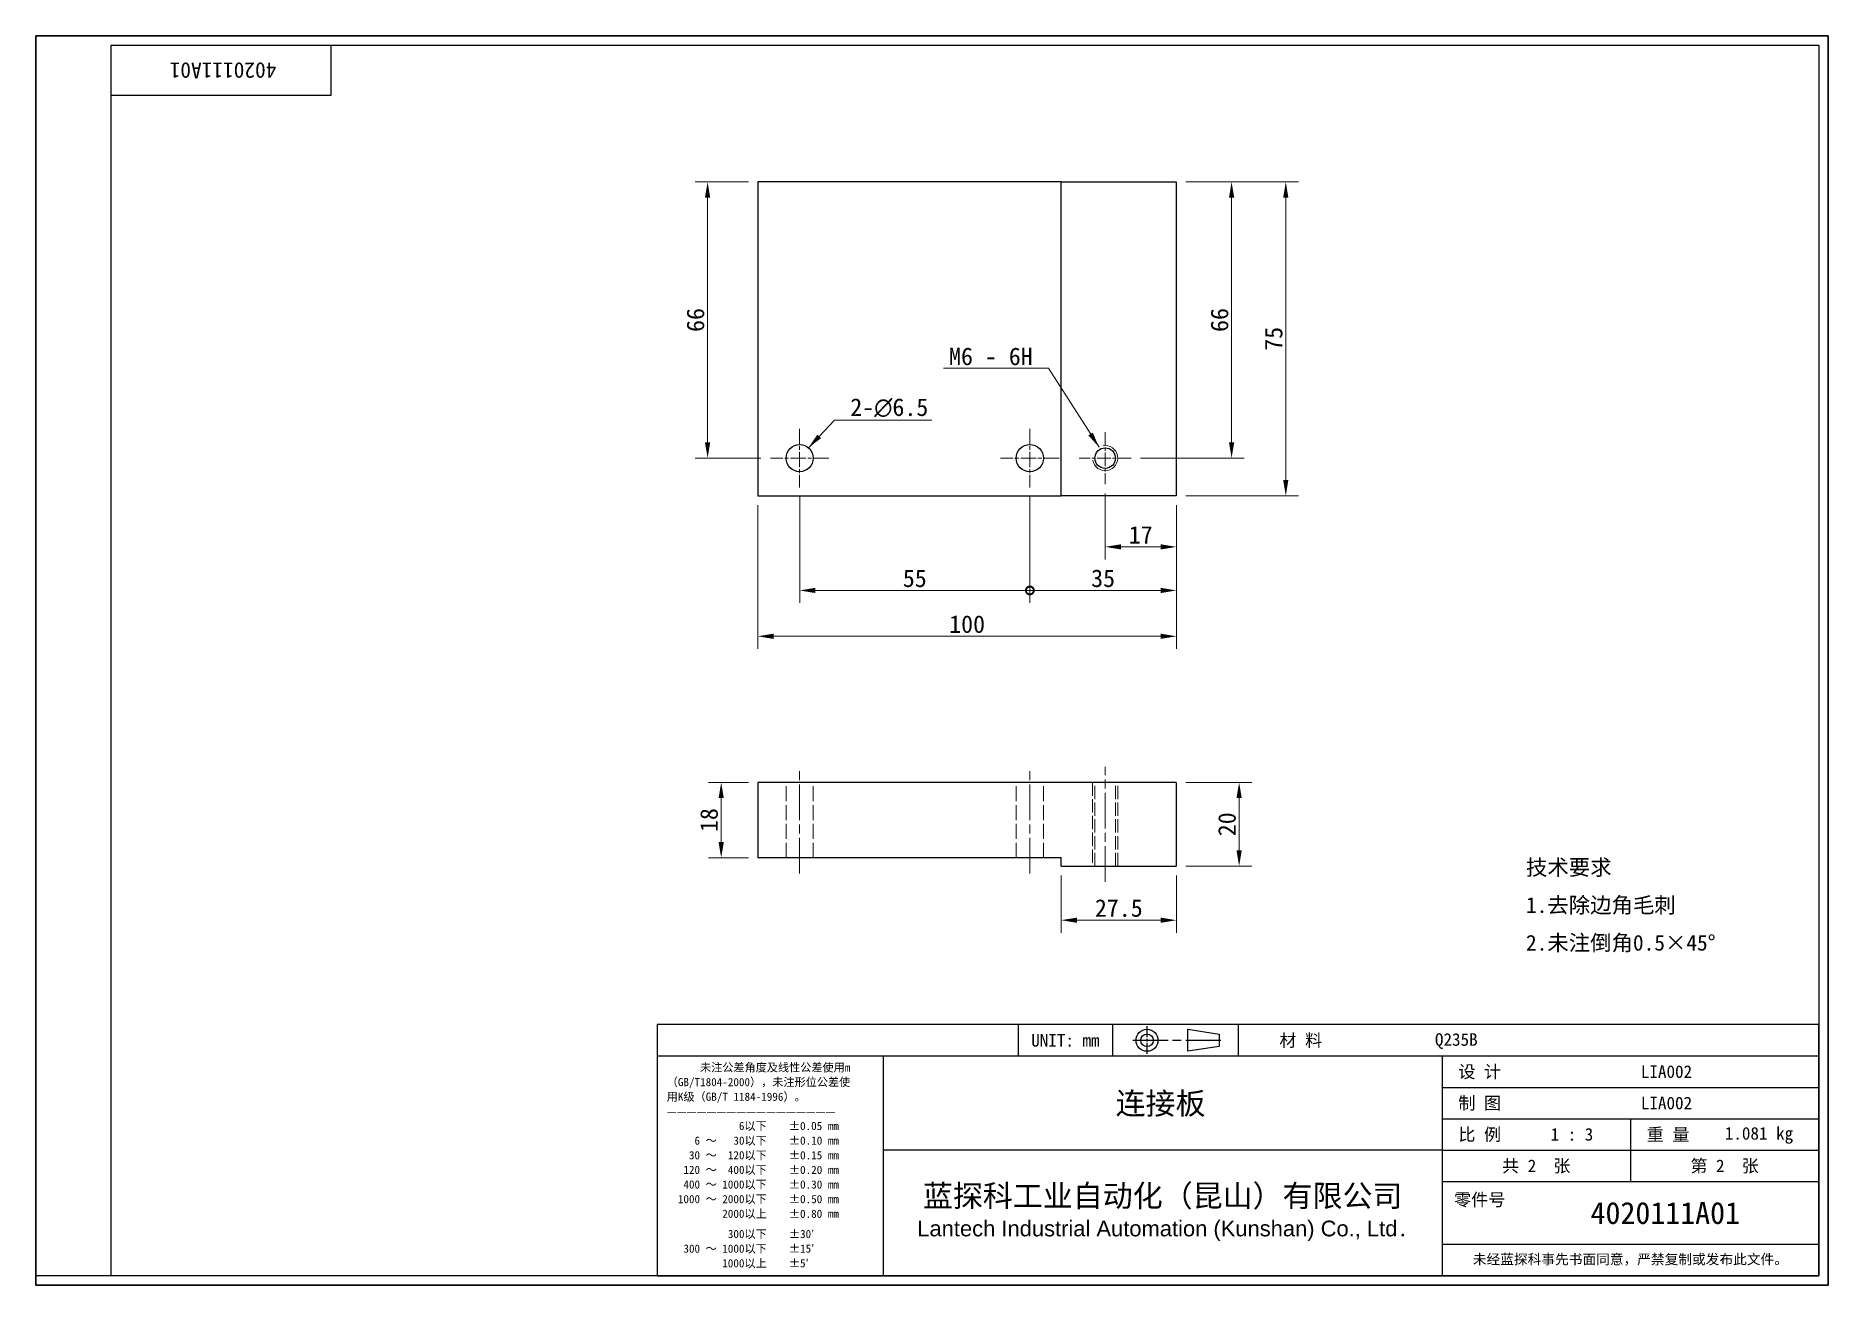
# Model space of a CAD drawing. Header units: millimetres. Extents: x 9 to 437, y 8 to 307.
import ezdxf
from ezdxf.enums import TextEntityAlignment as Align

# ---------------------------------------------------------------- set-up
doc = ezdxf.new("R2010")
doc.units = ezdxf.units.MM
doc.header["$LTSCALE"] = 1.5
doc.linetypes.add('CHAIN', pattern=[0.3543, 0.2362, -0.0295, 0.0591, -0.0295])
doc.linetypes.add('DASHED', pattern=[0.2067, 0.1654, -0.0413])
for name, color, linetype, lineweight in [('1', 7, 'Continuous', 18), ('可见 (ISO)', 7, 'Continuous', 25), ('可见窄的 (ISO)', 7, 'Continuous', 18), ('图框 (ISO)', 7, 'Continuous', 35), ('标题 (ISO)', 7, 'Continuous', 25)]:
    doc.layers.add(name, color=color, linetype=linetype, lineweight=lineweight)
for name, color, linetype, lineweight, true_color in [('中心标记 (ISO)', 1, 'CHAIN', 18, 0xff0000), ('中心线 (ISO)', 1, 'CHAIN', 18, 0xff0000), ('尺寸 (ISO)', 7, 'Continuous', 18, 0x008000), ('符号 (ISO)', 7, 'Continuous', 18, 0x008000), ('隐藏 (ISO)', 5, 'DASHED', 18, 0x0000ff)]:
    doc.layers.add(name, color=color, linetype=linetype, lineweight=lineweight, true_color=true_color)
doc.styles.add('文本样式164', font='SimSun.ttf')
doc.styles.add('文本样式165', font='SimSun.ttf')
doc.styles.add('文本样式74', font='SimSun.ttf')
doc.styles.add('最新国标', font='simfang.ttf')
doc.styles.add('注释文本 (ISO)', font='simfang.ttf')
doc.dimstyles.new('默认 (GB)', dxfattribs={"dimscale": 1.5, "dimtxt": 2.8, "dimasz": 2.5, "dimexe": 2, "dimexo": 1.5, "dimgap": 0.5, "dimtad": 1, "dimtoh": 1, "dimdsep": 46, "dimtxsty": '最新国标', "dimcen": 0.09, "dimdle": 10, "dimclrd": 256, "dimclre": 256, "dimclrt": 256, "dimaunit": 1, "dimadec": 3, "dimazin": 2, "dimtfac": 0.535714, "dimtmove": 0, "dimatfit": 3, "dimfxl": 0, "dimtolj": 1, "dimtzin": 0, "dimlwd": -1, "dimlwe": -1, "dimarcsym": 0})
doc.dimstyles.new('默认 (GB)$7', dxfattribs={"dimscale": 1.5, "dimtxt": 2.8, "dimasz": 2.5, "dimexe": 2, "dimexo": 1.5, "dimgap": 0.5, "dimtad": 1, "dimtoh": 1, "dimdsep": 46, "dimtxsty": '最新国标', "dimcen": 0.09, "dimdle": 10, "dimclrd": 256, "dimclre": 256, "dimclrt": 256, "dimaunit": 1, "dimadec": 3, "dimazin": 2, "dimtfac": 0.535714, "dimtmove": 0, "dimatfit": 3, "dimfxl": 0, "dimtolj": 1, "dimtzin": 0, "dimlwd": -1, "dimlwe": -1, "dimarcsym": 0})

# ---------------------------------------------------------------- blocks, each defined once
blk = doc.blocks.new('图框 最新国标')
at = {"layer": '图框 (ISO)'}
for p, q in [((6, 7), (6, 204.5)), ((6, 204.5), (291.5, 204.5)), ((291.5, 204.5), (291.5, 5.5)), ((6, 7), (6, 5.5)), ((6, 7), (6, 5.5)), ((291.5, 5.5), (6, 5.5))]:
    blk.add_line(p, q, dxfattribs=at)
at = {"layer": '图框 (ISO)', "color": 7, "linetype": 'Continuous', "lineweight": 25}
for p, q in [((18, 203), (290, 203)), ((18, 7), (18, 203)), ((18, 203), (290, 203)), ((53, 203), (53, 195)), ((290, 203), (290, 7)), ((290, 203), (290, 7)), ((53, 195), (18, 195)), ((290, 7), (6, 7)), ((290, 7), (18, 7))]:
    blk.add_line(p, q, dxfattribs=at)
at = {"layer": '图框 (ISO)', "style": '文本样式74'}
blk.add_attdef('零件代号_001', (44.32, 200.25), '', height=2.5, rotation=180, dxfattribs=at)
blk = doc.blocks.new('标题栏 最新国标')
at = {"layer": '标题 (ISO)'}
for p, q in [((381.98, -183.84), (196.98, -183.84)), ((196.98, -183.84), (196.98, -223.84)), ((254.48, -183.84), (254.48, -188.84)), ((269.48, -183.84), (269.48, -188.84)), ((281.48, -188.09), (281.48, -184.59)), ((281.48, -184.59), (286.48, -185.34)), ((286.48, -185.34), (286.48, -187.34)), ((289.48, -183.84), (289.48, -188.84)), ((381.98, -223.84), (381.98, -183.84)), ((383.48, -183.84), (383.48, -225.34)), ((286.48, -187.34), (281.48, -188.09)), ((196.98, -188.84), (381.98, -188.84)), ((232.98, -188.84), (232.98, -223.84)), ((321.98, -188.84), (321.98, -223.84)), ((321.98, -193.84), (381.98, -193.84)), ((321.98, -198.84), (381.98, -198.84)), ((351.98, -198.84), (351.98, -208.84)), ((321.98, -203.84), (232.98, -203.84)), ((321.98, -203.84), (381.98, -203.84)), ((321.98, -208.84), (381.98, -208.84)), ((321.98, -218.84), (381.98, -218.84)), ((196.98, -223.84), (381.98, -223.84)), ((383.48, -225.34), (196.98, -225.34))]:
    blk.add_line(p, q, dxfattribs=at)
at = {"layer": '标题 (ISO)', "linetype": 'CHAIN', "ltscale": 5.000333}
blk.add_line((274.98, -184.09), (274.98, -188.59), dxfattribs=at)
at = {"layer": '标题 (ISO)', "linetype": 'CHAIN', "ltscale": 15.834605}
blk.add_line((272.73, -186.34), (286.98, -186.34), dxfattribs=at)
at = {"layer": '标题 (ISO)'}
for radius in [1.75, 1]:
    blk.add_circle((274.98, -186.34), radius, dxfattribs=at)
at = {"layer": '1', "style": '文本样式164'}
for s, p in [('UNIT: mm', (261.98, -186.34)), ('材 料', (299.48, -186.34)), ('设 计', (327.98, -191.34)), ('制 图', (327.98, -196.34)), ('比 例', (327.98, -201.34)), ('重 量', (357.98, -201.34)), ('共 2  张', (336.98, -206.34)), ('第 2  张', (366.98, -206.34))]:
    blk.add_text(s, height=2, dxfattribs=at).set_placement(p, align=Align.MIDDLE_CENTER)
at = {"layer": '标题 (ISO)', "char_height": 2, "style": '注释文本 (ISO)'}
for s, insert, attachment_point, line_spacing_factor in [('{\\fSimSun|b0|i0|c134|p2;\\H0.65x;      未注公差角度及线性公差使用m\\P（GB/T1804-2000），未注形位公差使\\P用K级（GB/T 1184-1996）。\\P—————————————————\\P             6以下    ±0.05 mm\\P     6 ～   30以下    ±0.10 mm\\P    30 ～  120以下    ±0.15 mm\\P   120 ～  400以下    ±0.20 mm\\P   400 ～ 1000以下    ±0.30 mm\\P  1000 ～ 2000以下    ±0.50 mm\\P          2000以上    ±0.80 mm\\P\\H0.38462x;\\P\\H2.6x;           300以下    ±30′\\P   300 ～ 1000以下    ±15′\\P          1000以上    ±5′}', (198.48, -206.34), 4, 1.075116), ('{\\fMicrosoft YaHei|b0|i0|c134|p34;\\H1.75x;蓝探科工业自动化（昆山）有限公司\\P\\fArial|b0|i0|c0|p34;\\H0.71429x;Lantech Industrial Automation (Kunshan) Co., Ltd\\fFangSong|b0|i0|c134|p49;.\\H1.15195x; }', (277.48, -213.84), 5, 0.978695)]:
    blk.add_mtext(s, dxfattribs=dict(at, insert=insert, attachment_point=attachment_point, line_spacing_factor=line_spacing_factor))
at = {"layer": '标题 (ISO)', "attachment_point": 5, "style": '注释文本 (ISO)'}
for s, insert, char_height in [('\\fFangSong|b0|i0;零件号', (327.98, -211.84), 2), ('\\fSimSun|b0|i0;{\\H1.6000;未经蓝探科事先书面同意，严禁复制或发布此文件。}', (351.98, -221.34), 1.6)]:
    blk.add_mtext(s, dxfattribs=dict(at, insert=insert, char_height=char_height))
at = {"layer": '标题 (ISO)'}
for tag, p, height, style in [('材料_001', (320.84, -187.21), 2, '注释文本 (ISO)'), ('设计人_001', (353.65, -192.33), 2, '注释文本 (ISO)'), ('库存编号_001', (269.98, -198.14), 3.5, '文本样式165'), ('设计人_001', (353.65, -197.33), 2, '注释文本 (ISO)'), ('视图比例_001', (339.26, -202.33), 2, '注释文本 (ISO)'), ('质量\\P3;_001', (367.02, -202.16), 2, '注释文本 (ISO)'), ('零件代号_001', (345.63, -215.59), 3.5, '文本样式165')]:
    blk.add_attdef(tag, p, '', height=height, dxfattribs=dict(at, style=style))
blk = doc.blocks.new('*D5')
at = {"layer": 'Defpoints', "color": 0, "transparency": 16777216}
for p in [(264.51, 199.65), (281.51, 196.86), (264.51, 184.65)]:
    blk.add_point(p, dxfattribs=at)
at = {"layer": '尺寸 (ISO)', "color": 116, "true_color": 0x00803f, "transparency": 16777216}
for p, q in [((264.51, 197.4), (264.51, 181.65)), ((281.51, 194.61), (281.51, 181.65)), ((277.76, 184.65), (268.26, 184.65))]:
    blk.add_line(p, q, dxfattribs=at)
for points in [[(268.26, 185.27), (268.26, 184.02), (264.51, 184.65)], [(277.76, 185.27), (277.76, 184.02), (281.51, 184.65)]]:
    blk.add_solid(points, dxfattribs=at)
at = {"layer": '尺寸 (ISO)', "transparency": 16777216, "insert": (273.01, 187.52), "char_height": 4.2, "attachment_point": 5, "style": '最新国标'}
blk.add_mtext('\\A1;17', dxfattribs=at)
blk = doc.blocks.new('_DotSmall')
at = {"color": 0, "linetype": 'ByBlock', "const_width": 0.5}
blk.add_lwpolyline([(-0.0625, 0, 1), (0.0625, 0, 1)], format="xyb", close=True, dxfattribs=at)
blk = doc.blocks.new('*D6')
at = {"layer": 'Defpoints', "color": 0, "transparency": 16777216}
for p in [(191.51, 198.86), (246.51, 198.86), (246.51, 174.24)]:
    blk.add_point(p, dxfattribs=at)
at = {"layer": '尺寸 (ISO)', "color": 116, "true_color": 0x00803f, "transparency": 16777216}
for p, q in [((191.51, 196.61), (191.51, 171.24)), ((246.51, 196.61), (246.51, 171.24)), ((195.26, 174.24), (246.51, 174.24))]:
    blk.add_line(p, q, dxfattribs=at)
blk.add_solid([(195.26, 174.87), (195.26, 173.62), (191.51, 174.24)], dxfattribs=at)
at = {"layer": '尺寸 (ISO)', "color": 116, "true_color": 0x00803f, "transparency": 16777216, "xscale": 3.75, "yscale": 3.75, "zscale": 3.75}
blk.add_blockref('_DotSmall', (246.51, 174.24), dxfattribs=at)
at = {"layer": '尺寸 (ISO)', "transparency": 16777216, "insert": (219.01, 177.12), "char_height": 4.2, "attachment_point": 5, "style": '最新国标'}
blk.add_mtext('\\A1;55', dxfattribs=at)
blk = doc.blocks.new('*D8')
at = {"layer": 'Defpoints', "color": 0, "transparency": 16777216}
for p in [(246.51, 198.86), (281.51, 196.86), (281.51, 174.24)]:
    blk.add_point(p, dxfattribs=at)
at = {"layer": '尺寸 (ISO)', "color": 116, "true_color": 0x00803f, "transparency": 16777216}
for p, q in [((246.51, 196.61), (246.51, 171.24)), ((281.51, 194.61), (281.51, 171.24)), ((246.51, 174.24), (277.76, 174.24))]:
    blk.add_line(p, q, dxfattribs=at)
blk.add_solid([(277.76, 174.87), (277.76, 173.62), (281.51, 174.24)], dxfattribs=at)
at = {"layer": '尺寸 (ISO)', "color": 116, "true_color": 0x00803f, "transparency": 16777216, "xscale": 3.75, "yscale": 3.75, "zscale": 3.75, "rotation": 180}
blk.add_blockref('_DotSmall', (246.51, 174.24), dxfattribs=at)
at = {"layer": '尺寸 (ISO)', "transparency": 16777216, "insert": (264.01, 177.12), "char_height": 4.2, "attachment_point": 5, "style": '最新国标'}
blk.add_mtext('\\A1;35', dxfattribs=at)
blk = doc.blocks.new('*D9')
at = {"layer": 'Defpoints', "color": 0, "transparency": 16777216}
for p in [(181.51, 196.86), (281.51, 196.86), (281.51, 163.28)]:
    blk.add_point(p, dxfattribs=at)
at = {"layer": '尺寸 (ISO)', "color": 116, "true_color": 0x00803f, "transparency": 16777216}
for p, q in [((181.51, 194.61), (181.51, 160.28)), ((281.51, 194.61), (281.51, 160.28)), ((185.26, 163.28), (277.76, 163.28))]:
    blk.add_line(p, q, dxfattribs=at)
for points in [[(185.26, 163.91), (185.26, 162.66), (181.51, 163.28)], [(277.76, 163.91), (277.76, 162.66), (281.51, 163.28)]]:
    blk.add_solid(points, dxfattribs=at)
at = {"layer": '尺寸 (ISO)', "transparency": 16777216, "insert": (231.51, 166.16), "char_height": 4.2, "attachment_point": 5, "style": '最新国标'}
blk.add_mtext('\\A1;100', dxfattribs=at)
blk = doc.blocks.new('*D10')
at = {"layer": 'Defpoints', "color": 0, "transparency": 16777216}
for p in [(281.51, 271.86), (270.71, 205.86), (294.71, 205.86)]:
    blk.add_point(p, dxfattribs=at)
at = {"layer": '尺寸 (ISO)', "color": 116, "true_color": 0x00803f, "transparency": 16777216}
for p, q in [((283.76, 271.86), (297.71, 271.86)), ((294.71, 268.11), (294.71, 209.61)), ((272.96, 205.86), (297.71, 205.86))]:
    blk.add_line(p, q, dxfattribs=at)
for points in [[(294.09, 268.11), (295.34, 268.11), (294.71, 271.86)], [(294.09, 209.61), (295.34, 209.61), (294.71, 205.86)]]:
    blk.add_solid(points, dxfattribs=at)
at = {"layer": '尺寸 (ISO)', "transparency": 16777216, "insert": (291.84, 238.86), "char_height": 4.2, "attachment_point": 5, "rotation": 90, "style": '最新国标'}
blk.add_mtext('\\A1;66', dxfattribs=at)
blk = doc.blocks.new('*D11')
at = {"layer": 'Defpoints', "color": 0, "transparency": 16777216}
for p in [(281.51, 271.86), (281.51, 196.86), (307.66, 196.86)]:
    blk.add_point(p, dxfattribs=at)
at = {"layer": '尺寸 (ISO)', "color": 116, "true_color": 0x00803f, "transparency": 16777216}
for p, q in [((283.76, 271.86), (310.66, 271.86)), ((307.66, 268.11), (307.66, 200.61)), ((283.76, 196.86), (310.66, 196.86))]:
    blk.add_line(p, q, dxfattribs=at)
for points in [[(307.03, 268.11), (308.28, 268.11), (307.66, 271.86)], [(307.03, 200.61), (308.28, 200.61), (307.66, 196.86)]]:
    blk.add_solid(points, dxfattribs=at)
at = {"layer": '尺寸 (ISO)', "transparency": 16777216, "insert": (304.78, 234.36), "char_height": 4.2, "attachment_point": 5, "rotation": 90, "style": '最新国标'}
blk.add_mtext('\\A1;75', dxfattribs=at)
blk = doc.blocks.new('*D12')
at = {"layer": 'Defpoints', "color": 0, "transparency": 16777216}
for p in [(181.51, 271.86), (169.51, 205.86), (184.51, 205.86)]:
    blk.add_point(p, dxfattribs=at)
at = {"layer": '尺寸 (ISO)', "color": 116, "true_color": 0x00803f, "transparency": 16777216}
for p, q in [((179.26, 271.86), (166.51, 271.86)), ((169.51, 268.11), (169.51, 209.61)), ((182.26, 205.86), (166.51, 205.86))]:
    blk.add_line(p, q, dxfattribs=at)
for points in [[(168.88, 268.11), (170.13, 268.11), (169.51, 271.86)], [(168.88, 209.61), (170.13, 209.61), (169.51, 205.86)]]:
    blk.add_solid(points, dxfattribs=at)
at = {"layer": '尺寸 (ISO)', "transparency": 16777216, "insert": (166.63, 238.86), "char_height": 4.2, "attachment_point": 5, "rotation": 90, "style": '最新国标'}
blk.add_mtext('\\A1;66', dxfattribs=at)
blk = doc.blocks.new('*D13')
at = {"layer": 'Defpoints', "color": 0, "transparency": 16777216}
for p in [(281.51, 128.37), (281.51, 108.37), (296.51, 108.37)]:
    blk.add_point(p, dxfattribs=at)
at = {"layer": '尺寸 (ISO)', "color": 116, "true_color": 0x00803f, "transparency": 16777216}
for p, q in [((283.76, 128.37), (299.51, 128.37)), ((296.51, 124.62), (296.51, 112.12)), ((283.76, 108.37), (299.51, 108.37))]:
    blk.add_line(p, q, dxfattribs=at)
for points in [[(295.88, 124.62), (297.13, 124.62), (296.51, 128.37)], [(295.88, 112.12), (297.13, 112.12), (296.51, 108.37)]]:
    blk.add_solid(points, dxfattribs=at)
at = {"layer": '尺寸 (ISO)', "transparency": 16777216, "insert": (293.63, 118.37), "char_height": 4.2, "attachment_point": 5, "rotation": 90, "style": '最新国标'}
blk.add_mtext('\\A1;20', dxfattribs=at)
blk = doc.blocks.new('*D14')
at = {"layer": 'Defpoints', "color": 0, "transparency": 16777216}
for p in [(181.51, 128.37), (172.76, 110.37), (181.51, 110.37)]:
    blk.add_point(p, dxfattribs=at)
at = {"layer": '尺寸 (ISO)', "color": 116, "true_color": 0x00803f, "transparency": 16777216}
for p, q in [((179.26, 128.37), (169.76, 128.37)), ((172.76, 124.62), (172.76, 114.12)), ((179.26, 110.37), (169.76, 110.37))]:
    blk.add_line(p, q, dxfattribs=at)
for points in [[(172.13, 124.62), (173.38, 124.62), (172.76, 128.37)], [(172.13, 114.12), (173.38, 114.12), (172.76, 110.37)]]:
    blk.add_solid(points, dxfattribs=at)
at = {"layer": '尺寸 (ISO)', "transparency": 16777216, "insert": (169.88, 119.37), "char_height": 4.2, "attachment_point": 5, "rotation": 90, "style": '最新国标'}
blk.add_mtext('\\A1;18', dxfattribs=at)
blk = doc.blocks.new('*D15')
at = {"layer": 'Defpoints', "color": 0, "transparency": 16777216}
for p in [(254.01, 108.37), (281.51, 108.37), (281.51, 95.45)]:
    blk.add_point(p, dxfattribs=at)
at = {"layer": '尺寸 (ISO)', "color": 116, "true_color": 0x00803f, "transparency": 16777216}
for p, q in [((254.01, 106.12), (254.01, 92.45)), ((281.51, 106.12), (281.51, 92.45)), ((257.76, 95.45), (277.76, 95.45))]:
    blk.add_line(p, q, dxfattribs=at)
for points in [[(257.76, 96.07), (257.76, 94.82), (254.01, 95.45)], [(277.76, 96.07), (277.76, 94.82), (281.51, 95.45)]]:
    blk.add_solid(points, dxfattribs=at)
at = {"layer": '尺寸 (ISO)', "transparency": 16777216, "insert": (267.76, 98.33), "char_height": 4.2, "attachment_point": 5, "style": '最新国标'}
blk.add_mtext('\\A1;27.5', dxfattribs=at)

msp = doc.modelspace()

# ---------------------------------------------------------------- linework, layer by layer
at = {"layer": '中心标记 (ISO)', "ltscale": 10.371169}
for p, q in [((191.505, 212.856), (191.505, 198.856)), ((246.505, 212.856), (246.505, 198.856)), ((198.505, 205.856), (184.505, 205.856)), ((253.505, 205.856), (239.505, 205.856))]:
    msp.add_line(p, q, dxfattribs=at)
at = {"layer": '中心标记 (ISO)', "ltscale": 9.198475}
for p, q in [((264.505, 212.064), (264.505, 199.647)), ((270.714, 205.856), (258.297, 205.856))]:
    msp.add_line(p, q, dxfattribs=at)
at = {"layer": '中心线 (ISO)', "ltscale": 23.990969}
for p, q in [((191.505, 106.616), (191.505, 132.116)), ((246.505, 106.616), (246.505, 132.116)), ((264.505, 104.616), (264.505, 132.116))]:
    msp.add_line(p, q, dxfattribs=at)
at = {"layer": '可见 (ISO)'}
for p, q in [((181.505, 271.856), (181.505, 196.856)), ((254.005, 271.856), (181.505, 271.856)), ((254.005, 196.856), (254.005, 271.856)), ((254.005, 271.856), (281.505, 271.856)), ((281.505, 271.856), (281.505, 196.856)), ((181.505, 196.856), (254.005, 196.856)), ((281.505, 196.856), (254.005, 196.856)), ((281.505, 128.366), (181.505, 128.366)), ((181.505, 128.366), (181.505, 110.366)), ((281.505, 128.366), (281.505, 108.366)), ((254.005, 110.366), (181.505, 110.366)), ((254.005, 108.366), (254.005, 110.366)), ((254.005, 108.366), (281.505, 108.366))]:
    msp.add_line(p, q, dxfattribs=at)
for centre, radius in [((191.505, 205.856), 3.25), ((246.505, 205.856), 3.25), ((264.505, 205.856), 2.458)]:
    msp.add_circle(centre, radius, dxfattribs=at)
at = {"layer": '可见窄的 (ISO)'}
msp.add_arc((264.505, 205.856), 3, 190, 100, dxfattribs=at)
at = {"layer": '隐藏 (ISO)', "ltscale": 14.513788}
for p, q in [((188.255, 110.366), (188.255, 128.366)), ((194.755, 110.366), (194.755, 128.366)), ((243.255, 110.366), (243.255, 128.366)), ((249.755, 110.366), (249.755, 128.366))]:
    msp.add_line(p, q, dxfattribs=at)
at = {"layer": '隐藏 (ISO)', "ltscale": 12.901145}
for p, q in [((261.505, 128.366), (261.505, 108.366)), ((262.047, 108.366), (262.047, 128.366)), ((266.964, 108.366), (266.964, 128.366)), ((267.505, 108.366), (267.505, 128.366))]:
    msp.add_line(p, q, dxfattribs=at)

# ---------------------------------------------------------------- block references
at = {"xscale": 1.5, "yscale": 1.5, "zscale": 1.5}
msp.add_blockref('图框 最新国标', (0, 0), dxfattribs=at).add_auto_attribs({'零件代号_001': '4020111A01'})
ref = msp.add_blockref('标题栏 最新国标', (-137.974, 346.266), dxfattribs=dict(xscale=1.5, yscale=1.5, zscale=1.5))
ref.add_attrib('零件代号_001', '4020111A01', (380.478, 22.875), dxfattribs={"layer": '标题 (ISO)', "height": 5.25, "style": '文本样式165'})
ref.add_attrib('库存编号_001', '连接板', (267.002, 49.052), dxfattribs={"layer": '标题 (ISO)', "height": 5.25, "style": '文本样式165'})
ref.add_attrib('质量\\P3;_001', '1.081 kg', (412.56, 43.024), dxfattribs={"layer": '标题 (ISO)', "height": 3, "style": '注释文本 (ISO)'})
ref.add_attrib('视图比例_001', '1 : 3', (370.92, 42.776), dxfattribs={"layer": '标题 (ISO)', "height": 3, "style": '注释文本 (ISO)'})
ref.add_attrib('设计人_001', 'LIA002', (392.503, 57.767), dxfattribs={"layer": '标题 (ISO)', "height": 3, "style": '注释文本 (ISO)'})
ref.add_attrib('设计人_001', 'LIA002', (392.503, 50.267), dxfattribs={"layer": '标题 (ISO)', "height": 3, "style": '注释文本 (ISO)'})
ref.add_attrib('材料_001', 'Q235B', (343.29, 65.447), dxfattribs={"layer": '标题 (ISO)', "height": 3, "style": '注释文本 (ISO)'})

# ---------------------------------------------------------------- texts
at = {"layer": '符号 (ISO)'}
for s, insert, char_height, width, attachment_point, line_spacing_factor, style in [('M6 - 6H', (247.196, 228.009), 4.2, 22.22709, 9, 0.49, '最新国标'), ('2-\\fAIGDT|b0|i0;{\\H4.2000;n}\\fFangSong|b0|i0;{\\H4.2000;6.5}', (203.601, 215.651), 4.2, 20.63032, 7, 0.49, '最新国标'), ('\\fFangSong|b0|i0;{\\H3.7500;技术要求\\P}\\fFangSong|b0|i0;{\\H3.7500;1.去除边角毛刺\\P}\\fFangSong|b0|i0;{\\H3.7500;2.未注倒角0.5×45°\\P}', (365.047, 98.847), 3.75, 53.33333, 4, 1.441304, '注释文本 (ISO)')]:
    msp.add_mtext(s, dxfattribs=dict(at, insert=insert, char_height=char_height, width=width, attachment_point=attachment_point, line_spacing_factor=line_spacing_factor, style=style))

# ---------------------------------------------------------------- dimensions: what is measured, and where the dimension line sits
at = {"layer": '尺寸 (ISO)', "color": 116, "true_color": 0x00803f}
for base, p1, p2, angle, override, picture, middle in [((169.505, 205.856), (181.505, 271.856), (184.505, 205.856), 90, {"dimgap": 0.5, "dimtoh": 0, "dimdec": 2, "dimtol": 0, "dimlim": 0, "dimtp": 0, "dimtm": 0, "dimtdec": 2, "dimtofl": 0, "dimatfit": 1}, '*D12', (169.505, 238.856)), ((294.714, 205.856), (281.505, 271.856), (270.714, 205.856), 270, {"dimgap": 0.5, "dimtoh": 0, "dimdec": 2, "dimtol": 0, "dimlim": 0, "dimtp": 0, "dimtm": 0, "dimtdec": 2, "dimtofl": 0, "dimatfit": 1}, '*D10', (294.714, 238.856)), ((307.655, 196.856), (281.505, 271.856), (281.505, 196.856), 90, {"dimgap": 0.5, "dimtoh": 0, "dimdec": 2, "dimtol": 0, "dimlim": 0, "dimtp": 0, "dimtm": 0, "dimtdec": 2, "dimtofl": 0, "dimatfit": 1}, '*D11', (307.655, 234.356)), ((246.505, 174.244), (191.505, 198.856), (246.505, 198.856), 180, {"dimgap": 0.5, "dimtoh": 0, "dimdec": 2, "dimblk2": 'DotSmall', "dimsah": 1, "dimdle": 0, "dimtol": 0, "dimlim": 0, "dimtp": 0, "dimtm": 0, "dimtdec": 2, "dimtofl": 0, "dimatfit": 1}, '*D6', (219.005, 174.244)), ((281.505, 174.244), (246.505, 198.856), (281.505, 196.856), 180, {"dimgap": 0.5, "dimtoh": 0, "dimdec": 2, "dimblk1": 'DotSmall', "dimsah": 1, "dimdle": 0, "dimtol": 0, "dimlim": 0, "dimtp": 0, "dimtm": 0, "dimtdec": 2, "dimtofl": 0, "dimatfit": 1}, '*D8', (264.005, 174.244)), ((264.505, 184.647), (281.505, 196.856), (264.505, 199.647), 180, {"dimgap": 0.5, "dimtoh": 0, "dimdec": 2, "dimtol": 0, "dimlim": 0, "dimtp": 0, "dimtm": 0, "dimtdec": 2, "dimtofl": 0, "dimatfit": 1}, '*D5', (273.005, 184.647)), ((281.505, 163.285), (181.505, 196.856), (281.505, 196.856), 180, {"dimgap": 0.5, "dimtoh": 0, "dimdec": 2, "dimtol": 0, "dimlim": 0, "dimtp": 0, "dimtm": 0, "dimtdec": 2, "dimtofl": 0, "dimatfit": 1}, '*D9', (231.505, 163.285)), ((172.757, 110.366), (181.505, 128.366), (181.505, 110.366), 90, {"dimgap": 0.5, "dimtoh": 0, "dimdec": 2, "dimtol": 0, "dimlim": 0, "dimtp": 0, "dimtm": 0, "dimtdec": 2, "dimtofl": 0, "dimatfit": 1}, '*D14', (172.757, 119.366)), ((296.505, 108.366), (281.505, 128.366), (281.505, 108.366), 90, {"dimgap": 0.5, "dimtoh": 0, "dimdec": 2, "dimtol": 0, "dimlim": 0, "dimtp": 0, "dimtm": 0, "dimtdec": 2, "dimtofl": 0, "dimatfit": 1}, '*D13', (296.505, 118.366)), ((281.505, 95.446), (254.005, 108.366), (281.505, 108.366), 180, {"dimgap": 0.5, "dimtoh": 0, "dimdec": 2, "dimtol": 0, "dimlim": 0, "dimtp": 0, "dimtm": 0, "dimtdec": 2, "dimtofl": 0, "dimatfit": 1}, '*D15', (267.755, 95.446))]:
    dim = msp.add_linear_dim(base=base, p1=p1, p2=p2, angle=angle, dimstyle='默认 (GB)', override=override, dxfattribs=at)
    dim.commit()
    dim.dimension.update_dxf_attribs({"geometry": picture, "text_midpoint": middle, "dimtype": 160})

# ---------------------------------------------------------------- leaders
at = {"layer": '符号 (ISO)', "annotation_type": 0, "has_hookline": 1}
for points, hookline_direction, text_width in [([(263.032, 208.47), (250.946, 227.309), (247.196, 227.309)], 1, 21.336), ([(193.612, 208.331), (199.851, 214.951), (203.601, 214.951)], 0, 19.501)]:
    msp.add_leader(points, dimstyle='默认 (GB)$7', override={"dimgap": 0, "dimtad": 1}, dxfattribs=dict(at, hookline_direction=hookline_direction, text_width=text_width))

doc.saveas('drawing.dxf')
